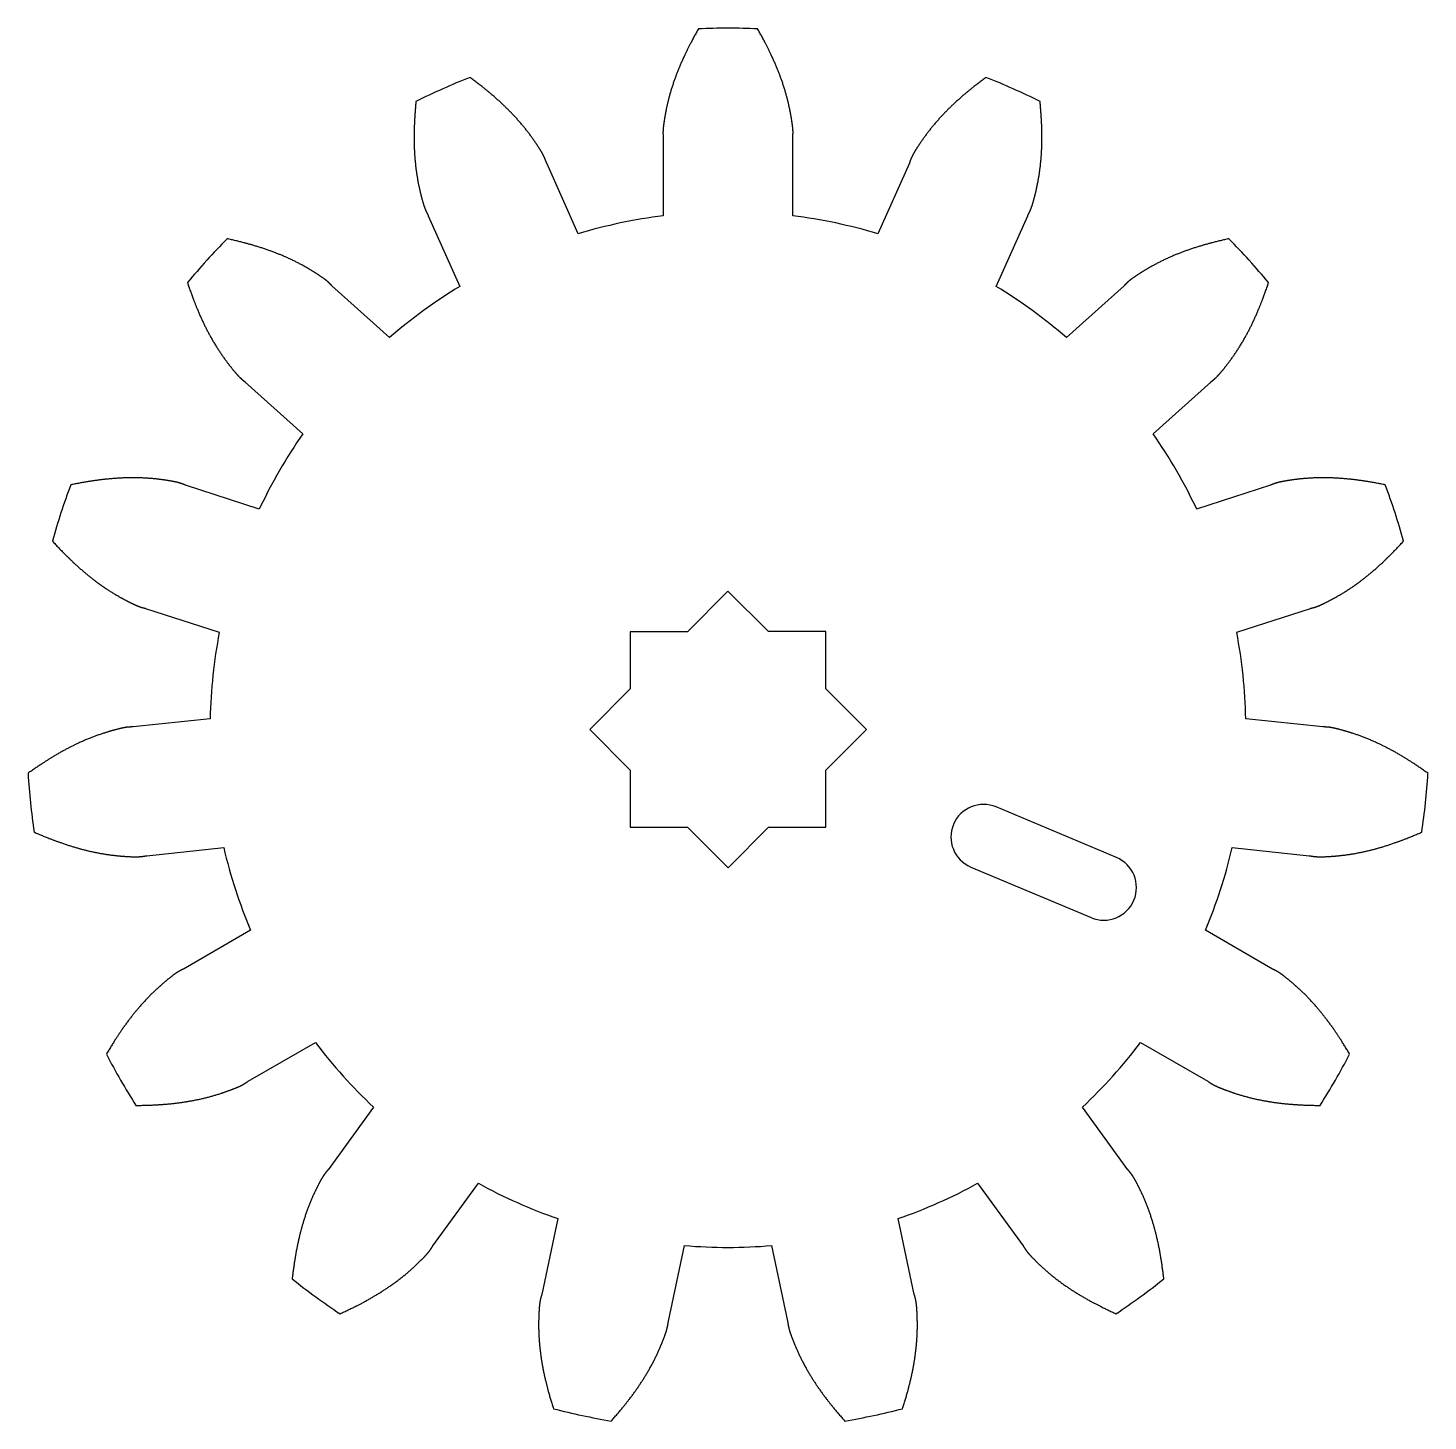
# Model space of a CAD drawing. Header units: millimetres. Extents: x 9.5 to 52.4, y 10.6 to 53.3.
import ezdxf

# ---------------------------------------------------------------- set-up
doc = ezdxf.new("R2010")
doc.units = ezdxf.units.MM
doc.layers.add('Default', color=7, linetype='Continuous')
doc.layers.add('RAD_B', color=7, linetype='Continuous')

# ---------------------------------------------------------------- blocks, each defined once
blk = doc.blocks.new('SE')
at = {"layer": 'RAD_B', "color": 7, "linetype": 'Continuous'}
for p, q in [((28.936, 49.942), (28.936, 47.567)), ((32.908, 47.567), (32.908, 49.942)), ((26.329, 47.013), (25.363, 49.183)), ((36.482, 49.183), (35.516, 47.013)), ((21.734, 47.567), (22.7, 45.398)), ((39.144, 45.398), (40.11, 47.567)), ((20.544, 43.831), (18.779, 45.42)), ((43.066, 45.42), (41.301, 43.831)), ((16.121, 42.468), (17.886, 40.879)), ((43.958, 40.879), (45.723, 42.468)), ((16.553, 38.57), (14.294, 39.304)), ((47.55, 39.304), (45.291, 38.57)), ((30.922, 36.054), (29.681, 34.813)), ((32.161, 34.814), (30.922, 36.054)), ((13.067, 35.527), (15.326, 34.793)), ((46.519, 34.793), (48.778, 35.527)), ((29.681, 34.813), (27.925, 34.813)), ((27.925, 34.813), (27.925, 33.056)), ((33.925, 34.814), (32.161, 34.814)), ((33.925, 33.058), (33.925, 34.814)), ((27.925, 33.056), (26.682, 31.813)), ((35.168, 31.814), (33.925, 33.058)), ((15.047, 32.142), (12.685, 31.893)), ((26.682, 31.813), (27.925, 30.571)), ((33.925, 30.571), (35.168, 31.814)), ((49.159, 31.893), (46.797, 32.142)), ((27.925, 30.571), (27.925, 28.814)), ((33.925, 28.814), (33.925, 30.571)), ((42.832, 27.888), (39.145, 29.439)), ((27.925, 28.814), (29.681, 28.814)), ((29.681, 28.814), (30.925, 27.571)), ((30.925, 27.571), (32.168, 28.814)), ((32.168, 28.814), (33.925, 28.814)), ((13.1, 27.944), (15.462, 28.192)), ((46.382, 28.192), (48.744, 27.944)), ((38.369, 27.595), (42.056, 26.044)), ((16.286, 25.656), (14.229, 24.469)), ((47.615, 24.469), (45.558, 25.656)), ((16.215, 21.029), (18.272, 22.217)), ((43.573, 22.217), (45.629, 21.029)), ((20.056, 20.236), (18.66, 18.314)), ((43.185, 18.314), (41.789, 20.236)), ((21.873, 15.98), (23.269, 17.901)), ((38.576, 17.901), (39.972, 15.98)), ((25.704, 16.817), (25.211, 14.494)), ((36.634, 14.494), (36.14, 16.817)), ((29.095, 13.668), (29.589, 15.991)), ((32.255, 15.991), (32.749, 13.668))]:
    blk.add_line(p, q, dxfattribs=at)
for centre, radius, start, end in [((30.922, 31.813), 21.503, 87.5827, 92.4173), ((30.922, 31.813), 21.503, 111.5827, 116.4173), ((30.922, 31.813), 21.503, 63.5827, 68.4173), ((30.922, 31.813), 15.879, 97.1844, 106.8157), ((30.922, 31.813), 15.879, 73.1844, 82.8156), ((30.922, 31.813), 21.503, 135.5827, 140.4173), ((30.922, 31.813), 21.503, 39.5827, 44.4173), ((30.922, 31.813), 15.879, 121.1844, 130.8156), ((30.922, 31.813), 15.879, 49.1844, 58.8156), ((30.922, 31.813), 15.879, 145.1844, 154.8157), ((30.922, 31.813), 15.879, 25.1844, 34.8156), ((30.922, 31.813), 21.503, 159.5827, 164.4173), ((30.922, 31.813), 21.504, 15.5827, 20.4173), ((30.922, 31.813), 15.879, 169.1844, 178.8156), ((30.922, 31.813), 15.879, 1.1844, 10.8156), ((30.922, 31.813), 21.503, 183.5827, 188.4173), ((30.922, 31.813), 21.503, 351.5827, 356.4173), ((38.757, 28.517), 1, 67.1821, 247.1821), ((30.922, 31.813), 15.879, 193.1844, 202.8156), ((30.922, 31.813), 15.879, 337.1844, 346.8156), ((42.444, 26.966), 1, 247.1821, 67.1821), ((30.922, 31.813), 15.879, 217.1844, 226.8156), ((30.922, 31.813), 15.879, 313.1844, 322.8156), ((30.922, 31.813), 21.503, 207.5827, 212.4173), ((30.922, 31.813), 21.503, 327.5827, 332.4173), ((30.922, 31.813), 15.879, 241.1844, 250.8156), ((30.922, 31.813), 15.879, 289.1844, 298.8156), ((30.922, 31.813), 15.879, 265.1844, 274.8156), ((30.922, 31.813), 21.503, 231.5827, 236.4173), ((30.922, 31.813), 21.503, 303.5827, 308.4173), ((30.922, 31.813), 21.503, 255.5827, 260.4173), ((30.922, 31.813), 21.503, 279.5827, 284.4173)]:
    blk.add_arc(centre, radius, start, end, dxfattribs=at)
for points, knots in [([(30.015, 53.298), (29.77, 52.861), (29.607, 52.517), (29.411, 52.104), (29.269, 51.699), (29.117, 51.265), (29.029, 50.833), (28.983, 50.608), (28.952, 50.389), (28.934, 50.259), (28.93, 50.166), (28.928, 50.115), (28.93, 50.057), (28.931, 50.02), (28.936, 49.942)], [0, 0, 0, 0.25, 0.25, 0.5, 0.5, 0.75, 0.75, 0.875, 0.875, 0.9375, 0.9375, 0.96875, 0.96875, 1, 1, 1]), ([(32.908, 49.942), (32.913, 50.019), (32.914, 50.057), (32.917, 50.114), (32.915, 50.166), (32.911, 50.258), (32.892, 50.389), (32.861, 50.607), (32.815, 50.833), (32.727, 51.264), (32.575, 51.699), (32.434, 52.103), (32.238, 52.517), (32.075, 52.861), (31.829, 53.298)], [0, 0, 0, 0.03125, 0.03125, 0.0625, 0.0625, 0.125, 0.125, 0.25, 0.25, 0.5, 0.5, 0.75, 0.75, 1, 1, 1]), ([(25.363, 49.183), (25.336, 49.255), (25.322, 49.29), (25.301, 49.343), (25.278, 49.389), (25.237, 49.472), (25.167, 49.584), (25.05, 49.771), (24.916, 49.959), (24.66, 50.317), (24.344, 50.652), (24.05, 50.964), (23.703, 51.262), (23.415, 51.51), (23.012, 51.809)], [0, 0, 0, 0.03125, 0.03125, 0.0625, 0.0625, 0.125, 0.125, 0.25, 0.25, 0.5, 0.5, 0.75, 0.75, 1, 1, 1]), ([(38.832, 51.809), (38.43, 51.51), (38.141, 51.262), (37.795, 50.965), (37.5, 50.652), (37.185, 50.317), (36.929, 49.959), (36.796, 49.772), (36.678, 49.584), (36.608, 49.473), (36.567, 49.389), (36.544, 49.344), (36.523, 49.29), (36.509, 49.256), (36.482, 49.183)], [0, 0, 0, 0.25, 0.25, 0.5, 0.5, 0.75, 0.75, 0.875, 0.875, 0.9375, 0.9375, 0.96875, 0.96875, 1, 1, 1]), ([(21.355, 51.072), (21.309, 50.573), (21.3, 50.192), (21.289, 49.735), (21.324, 49.307), (21.362, 48.849), (21.457, 48.419), (21.506, 48.195), (21.567, 47.981), (21.603, 47.855), (21.638, 47.769), (21.656, 47.722), (21.682, 47.67), (21.698, 47.636), (21.734, 47.567)], [0, 0, 0, 0.25, 0.25, 0.5, 0.5, 0.75, 0.75, 0.875, 0.875, 0.9375, 0.9375, 0.96875, 0.96875, 1, 1, 1]), ([(40.11, 47.567), (40.146, 47.636), (40.163, 47.67), (40.188, 47.721), (40.207, 47.769), (40.241, 47.854), (40.277, 47.981), (40.338, 48.193), (40.387, 48.419), (40.482, 48.848), (40.52, 49.307), (40.556, 49.734), (40.545, 50.192), (40.536, 50.572), (40.489, 51.072)], [0, 0, 0, 0.03125, 0.03125, 0.0625, 0.0625, 0.125, 0.125, 0.25, 0.25, 0.5, 0.5, 0.75, 0.75, 1, 1, 1]), ([(18.779, 45.42), (18.725, 45.475), (18.698, 45.501), (18.657, 45.541), (18.617, 45.574), (18.546, 45.633), (18.436, 45.707), (18.254, 45.83), (18.055, 45.947), (17.675, 46.17), (17.251, 46.348), (16.855, 46.513), (16.417, 46.644), (16.052, 46.753), (15.563, 46.863)], [0, 0, 0, 0.03125, 0.03125, 0.0625, 0.0625, 0.125, 0.125, 0.25, 0.25, 0.5, 0.5, 0.75, 0.75, 1, 1, 1]), ([(46.281, 46.863), (45.793, 46.753), (45.427, 46.644), (44.99, 46.514), (44.594, 46.348), (44.17, 46.17), (43.79, 45.947), (43.592, 45.831), (43.408, 45.707), (43.299, 45.634), (43.227, 45.574), (43.188, 45.542), (43.147, 45.501), (43.12, 45.476), (43.066, 45.42)], [0, 0, 0, 0.25, 0.25, 0.5, 0.5, 0.75, 0.75, 0.875, 0.875, 0.9375, 0.9375, 0.96875, 0.96875, 1, 1, 1]), ([(14.349, 45.515), (14.51, 45.041), (14.656, 44.689), (14.832, 44.268), (15.039, 43.891), (15.259, 43.488), (15.521, 43.133), (15.658, 42.949), (15.8, 42.779), (15.884, 42.678), (15.951, 42.613), (15.987, 42.577), (16.031, 42.54), (16.06, 42.516), (16.121, 42.468)], [0, 0, 0, 0.25, 0.25, 0.5, 0.5, 0.75, 0.75, 0.875, 0.875, 0.9375, 0.9375, 0.96875, 0.96875, 1, 1, 1]), ([(45.723, 42.468), (45.784, 42.516), (45.813, 42.54), (45.857, 42.577), (45.894, 42.613), (45.96, 42.677), (46.045, 42.779), (46.186, 42.948), (46.323, 43.133), (46.585, 43.487), (46.806, 43.891), (47.012, 44.267), (47.188, 44.689), (47.334, 45.04), (47.495, 45.515)], [0, 0, 0, 0.03125, 0.03125, 0.0625, 0.0625, 0.125, 0.125, 0.25, 0.25, 0.5, 0.5, 0.75, 0.75, 1, 1, 1]), ([(14.294, 39.304), (14.223, 39.333), (14.187, 39.346), (14.134, 39.365), (14.084, 39.379), (13.995, 39.405), (13.865, 39.427), (13.648, 39.465), (13.419, 39.491), (12.982, 39.541), (12.521, 39.53), (12.093, 39.521), (11.639, 39.462), (11.261, 39.413), (10.77, 39.315)], [0, 0, 0, 0.03125, 0.03125, 0.0625, 0.0625, 0.125, 0.125, 0.25, 0.25, 0.5, 0.5, 0.75, 0.75, 1, 1, 1]), ([(51.075, 39.315), (50.584, 39.413), (50.206, 39.462), (49.753, 39.521), (49.323, 39.53), (48.864, 39.541), (48.426, 39.491), (48.198, 39.465), (47.98, 39.427), (47.85, 39.405), (47.76, 39.379), (47.712, 39.366), (47.657, 39.346), (47.622, 39.333), (47.55, 39.304)], [0, 0, 0, 0.25, 0.25, 0.5, 0.5, 0.75, 0.75, 0.875, 0.875, 0.9375, 0.9375, 0.96875, 0.96875, 1, 1, 1]), ([(10.209, 37.59), (10.549, 37.222), (10.826, 36.96), (11.158, 36.646), (11.499, 36.386), (11.865, 36.108), (12.249, 35.891), (12.448, 35.777), (12.647, 35.68), (12.765, 35.622), (12.853, 35.59), (12.9, 35.572), (12.956, 35.556), (12.992, 35.546), (13.067, 35.527)], [0, 0, 0, 0.25, 0.25, 0.5, 0.5, 0.75, 0.75, 0.875, 0.875, 0.9375, 0.9375, 0.96875, 0.96875, 1, 1, 1]), ([(48.778, 35.527), (48.852, 35.546), (48.889, 35.556), (48.943, 35.572), (48.992, 35.59), (49.078, 35.622), (49.197, 35.68), (49.395, 35.777), (49.596, 35.891), (49.978, 36.107), (50.345, 36.386), (50.686, 36.646), (51.019, 36.96), (51.295, 37.221), (51.635, 37.59)], [0, 0, 0, 0.03125, 0.03125, 0.0625, 0.0625, 0.125, 0.125, 0.25, 0.25, 0.5, 0.5, 0.75, 0.75, 1, 1, 1]), ([(12.685, 31.893), (12.608, 31.89), (12.57, 31.888), (12.513, 31.884), (12.462, 31.877), (12.371, 31.863), (12.243, 31.831), (12.029, 31.778), (11.809, 31.708), (11.39, 31.575), (10.973, 31.379), (10.585, 31.196), (10.195, 30.958), (9.87, 30.76), (9.461, 30.47)], [0, 0, 0, 0.03125, 0.03125, 0.0625, 0.0625, 0.125, 0.125, 0.25, 0.25, 0.5, 0.5, 0.75, 0.75, 1, 1, 1]), ([(52.384, 30.47), (51.975, 30.759), (51.649, 30.958), (51.26, 31.195), (50.871, 31.379), (50.456, 31.575), (50.035, 31.708), (49.817, 31.777), (49.602, 31.831), (49.474, 31.863), (49.382, 31.877), (49.332, 31.884), (49.274, 31.888), (49.237, 31.89), (49.159, 31.893)], [0, 0, 0, 0.25, 0.25, 0.5, 0.5, 0.75, 0.75, 0.875, 0.875, 0.9375, 0.9375, 0.96875, 0.96875, 1, 1, 1]), ([(9.65, 28.666), (10.11, 28.467), (10.47, 28.341), (10.901, 28.19), (11.319, 28.091), (11.766, 27.985), (12.205, 27.943), (12.433, 27.921), (12.655, 27.912), (12.786, 27.908), (12.879, 27.914), (12.929, 27.917), (12.987, 27.925), (13.024, 27.93), (13.1, 27.944)], [0, 0, 0, 0.25, 0.25, 0.5, 0.5, 0.75, 0.75, 0.875, 0.875, 0.9375, 0.9375, 0.96875, 0.96875, 1, 1, 1]), ([(48.744, 27.944), (48.82, 27.931), (48.858, 27.925), (48.914, 27.917), (48.965, 27.914), (49.058, 27.908), (49.19, 27.912), (49.41, 27.921), (49.64, 27.943), (50.077, 27.985), (50.526, 28.091), (50.943, 28.189), (51.374, 28.341), (51.733, 28.467), (52.194, 28.666)], [0, 0, 0, 0.03125, 0.03125, 0.0625, 0.0625, 0.125, 0.125, 0.25, 0.25, 0.5, 0.5, 0.75, 0.75, 1, 1, 1]), ([(14.229, 24.469), (14.16, 24.435), (14.127, 24.417), (14.076, 24.39), (14.033, 24.363), (13.955, 24.314), (13.85, 24.232), (13.677, 24.096), (13.504, 23.943), (13.175, 23.651), (12.875, 23.302), (12.595, 22.978), (12.335, 22.601), (12.119, 22.288), (11.863, 21.857)], [0, 0, 0, 0.03125, 0.03125, 0.0625, 0.0625, 0.125, 0.125, 0.25, 0.25, 0.5, 0.5, 0.75, 0.75, 1, 1, 1]), ([(49.982, 21.857), (49.726, 22.288), (49.509, 22.601), (49.25, 22.977), (48.97, 23.302), (48.67, 23.651), (48.34, 23.943), (48.168, 24.095), (47.994, 24.232), (47.891, 24.313), (47.812, 24.363), (47.769, 24.39), (47.718, 24.417), (47.685, 24.434), (47.615, 24.469)], [0, 0, 0, 0.25, 0.25, 0.5, 0.5, 0.75, 0.75, 0.875, 0.875, 0.9375, 0.9375, 0.96875, 0.96875, 1, 1, 1]), ([(12.77, 20.286), (13.271, 20.292), (13.651, 20.323), (14.105, 20.359), (14.528, 20.439), (14.979, 20.525), (15.397, 20.664), (15.615, 20.737), (15.821, 20.82), (15.942, 20.869), (16.025, 20.912), (16.07, 20.936), (16.119, 20.966), (16.15, 20.986), (16.215, 21.029)], [0, 0, 0, 0.25, 0.25, 0.5, 0.5, 0.75, 0.75, 0.875, 0.875, 0.9375, 0.9375, 0.96875, 0.96875, 1, 1, 1]), ([(45.629, 21.029), (45.693, 20.986), (45.726, 20.966), (45.774, 20.936), (45.819, 20.912), (45.901, 20.869), (46.024, 20.82), (46.228, 20.737), (46.447, 20.664), (46.864, 20.525), (47.317, 20.439), (47.738, 20.359), (48.194, 20.323), (48.573, 20.292), (49.075, 20.286)], [0, 0, 0, 0.03125, 0.03125, 0.0625, 0.0625, 0.125, 0.125, 0.25, 0.25, 0.5, 0.5, 0.75, 0.75, 1, 1, 1]), ([(18.66, 18.314), (18.611, 18.255), (18.587, 18.225), (18.552, 18.18), (18.523, 18.137), (18.472, 18.061), (18.41, 17.944), (18.307, 17.749), (18.211, 17.539), (18.029, 17.139), (17.897, 16.698), (17.773, 16.287), (17.689, 15.838), (17.619, 15.463), (17.56, 14.965)], [0, 0, 0, 0.03125, 0.03125, 0.0625, 0.0625, 0.125, 0.125, 0.25, 0.25, 0.5, 0.5, 0.75, 0.75, 1, 1, 1]), ([(44.284, 14.965), (44.226, 15.463), (44.156, 15.838), (44.071, 16.286), (43.948, 16.698), (43.816, 17.138), (43.633, 17.539), (43.538, 17.748), (43.434, 17.944), (43.373, 18.06), (43.321, 18.137), (43.293, 18.18), (43.257, 18.225), (43.234, 18.254), (43.185, 18.314)], [0, 0, 0, 0.25, 0.25, 0.5, 0.5, 0.75, 0.75, 0.875, 0.875, 0.9375, 0.9375, 0.96875, 0.96875, 1, 1, 1]), ([(19.028, 13.899), (19.483, 14.108), (19.818, 14.291), (20.218, 14.51), (20.571, 14.754), (20.949, 15.016), (21.274, 15.314), (21.443, 15.468), (21.598, 15.628), (21.689, 15.722), (21.747, 15.795), (21.778, 15.835), (21.811, 15.883), (21.831, 15.914), (21.873, 15.98)], [0, 0, 0, 0.25, 0.25, 0.5, 0.5, 0.75, 0.75, 0.875, 0.875, 0.9375, 0.9375, 0.96875, 0.96875, 1, 1, 1]), ([(39.972, 15.98), (40.013, 15.915), (40.034, 15.883), (40.066, 15.836), (40.097, 15.795), (40.155, 15.723), (40.247, 15.628), (40.4, 15.47), (40.57, 15.314), (40.895, 15.017), (41.273, 14.754), (41.625, 14.51), (42.027, 14.291), (42.361, 14.109), (42.817, 13.899)], [0, 0, 0, 0.03125, 0.03125, 0.0625, 0.0625, 0.125, 0.125, 0.25, 0.25, 0.5, 0.5, 0.75, 0.75, 1, 1, 1]), ([(25.211, 14.494), (25.19, 14.419), (25.18, 14.383), (25.167, 14.327), (25.158, 14.277), (25.142, 14.186), (25.133, 14.054), (25.118, 13.834), (25.116, 13.603), (25.113, 13.163), (25.171, 12.706), (25.225, 12.281), (25.331, 11.836), (25.419, 11.466), (25.568, 10.987)], [0, 0, 0, 0.03125, 0.03125, 0.0625, 0.0625, 0.125, 0.125, 0.25, 0.25, 0.5, 0.5, 0.75, 0.75, 1, 1, 1]), ([(36.276, 10.987), (36.425, 11.465), (36.514, 11.836), (36.619, 12.28), (36.674, 12.706), (36.732, 13.162), (36.728, 13.603), (36.726, 13.832), (36.711, 14.054), (36.702, 14.185), (36.687, 14.277), (36.678, 14.327), (36.664, 14.383), (36.655, 14.419), (36.634, 14.494)], [0, 0, 0, 0.25, 0.25, 0.5, 0.5, 0.75, 0.75, 0.875, 0.875, 0.9375, 0.9375, 0.96875, 0.96875, 1, 1, 1]), ([(27.343, 10.61), (27.673, 10.986), (27.905, 11.289), (28.182, 11.652), (28.405, 12.019), (28.643, 12.412), (28.819, 12.816), (28.911, 13.026), (28.987, 13.234), (29.032, 13.358), (29.055, 13.448), (29.068, 13.497), (29.078, 13.554), (29.084, 13.591), (29.095, 13.668)], [0, 0, 0, 0.25, 0.25, 0.5, 0.5, 0.75, 0.75, 0.875, 0.875, 0.9375, 0.9375, 0.96875, 0.96875, 1, 1, 1]), ([(32.749, 13.668), (32.76, 13.592), (32.767, 13.554), (32.776, 13.498), (32.789, 13.448), (32.812, 13.359), (32.857, 13.234), (32.933, 13.028), (33.025, 12.816), (33.201, 12.413), (33.44, 12.019), (33.662, 11.653), (33.94, 11.289), (34.171, 10.987), (34.502, 10.61)], [0, 0, 0, 0.03125, 0.03125, 0.0625, 0.0625, 0.125, 0.125, 0.25, 0.25, 0.5, 0.5, 0.75, 0.75, 1, 1, 1])]:
    blk.add_open_spline(points, degree=2, knots=knots, dxfattribs=at)

msp = doc.modelspace()

# ---------------------------------------------------------------- block references
at = {"layer": 'Default'}
msp.add_blockref('SE', (0, 0), dxfattribs=at)

doc.saveas('drawing.dxf')
